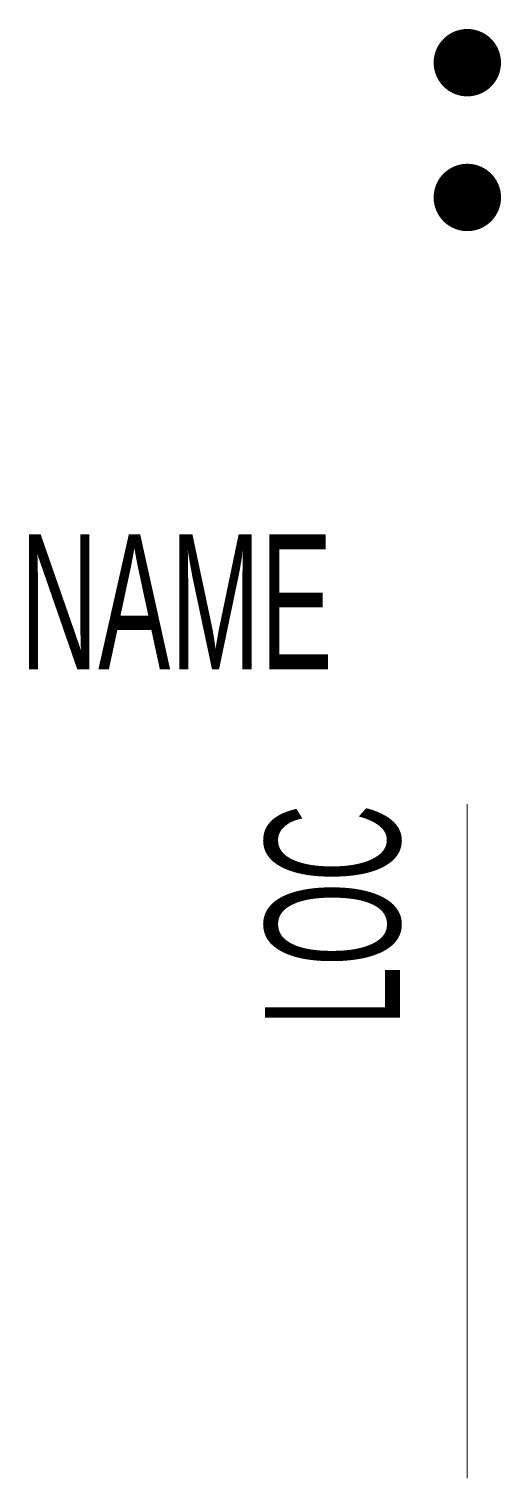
# Model space of a CAD drawing. Extents: x -3.3 to 0.2, y -10 to 0.8.
import ezdxf
from ezdxf.enums import TextEntityAlignment as Align

# ---------------------------------------------------------------- set-up
doc = ezdxf.new("R2010")
doc.units = 0
doc.layers.get('0').update_dxf_attribs({"linetype": 'CONTINUOUS'})

msp = doc.modelspace()

# ---------------------------------------------------------------- linework, layer by layer
at = {"color": 102, "lineweight": 0}
msp.add_line((0, -5), (0, -10), dxfattribs=at)
at = {"color": 102}
for points in [[(-0.125, 0.5, 0.25, 0.25, 1), (0.125, 0.5, 0.25, 0.25, 1)], [(-0.125, -0.5, 0.25, 0.25, 1), (0.125, -0.5, 0.25, 0.25, 1)]]:
    msp.add_lwpolyline(points, format="xyseb", close=True, dxfattribs=at)

# ---------------------------------------------------------------- texts
at = {"color": 102, "lineweight": 0, "width": 0.6}
msp.add_attdef('NAME', text='NAME', height=1, dxfattribs=at).set_placement((-1, -4), align=Align.RIGHT)
msp.add_attdef('LOC', text='LOC', height=1, rotation=90, dxfattribs=at).set_placement((-0.5, -5), align=Align.RIGHT)

doc.saveas('drawing.dxf')
